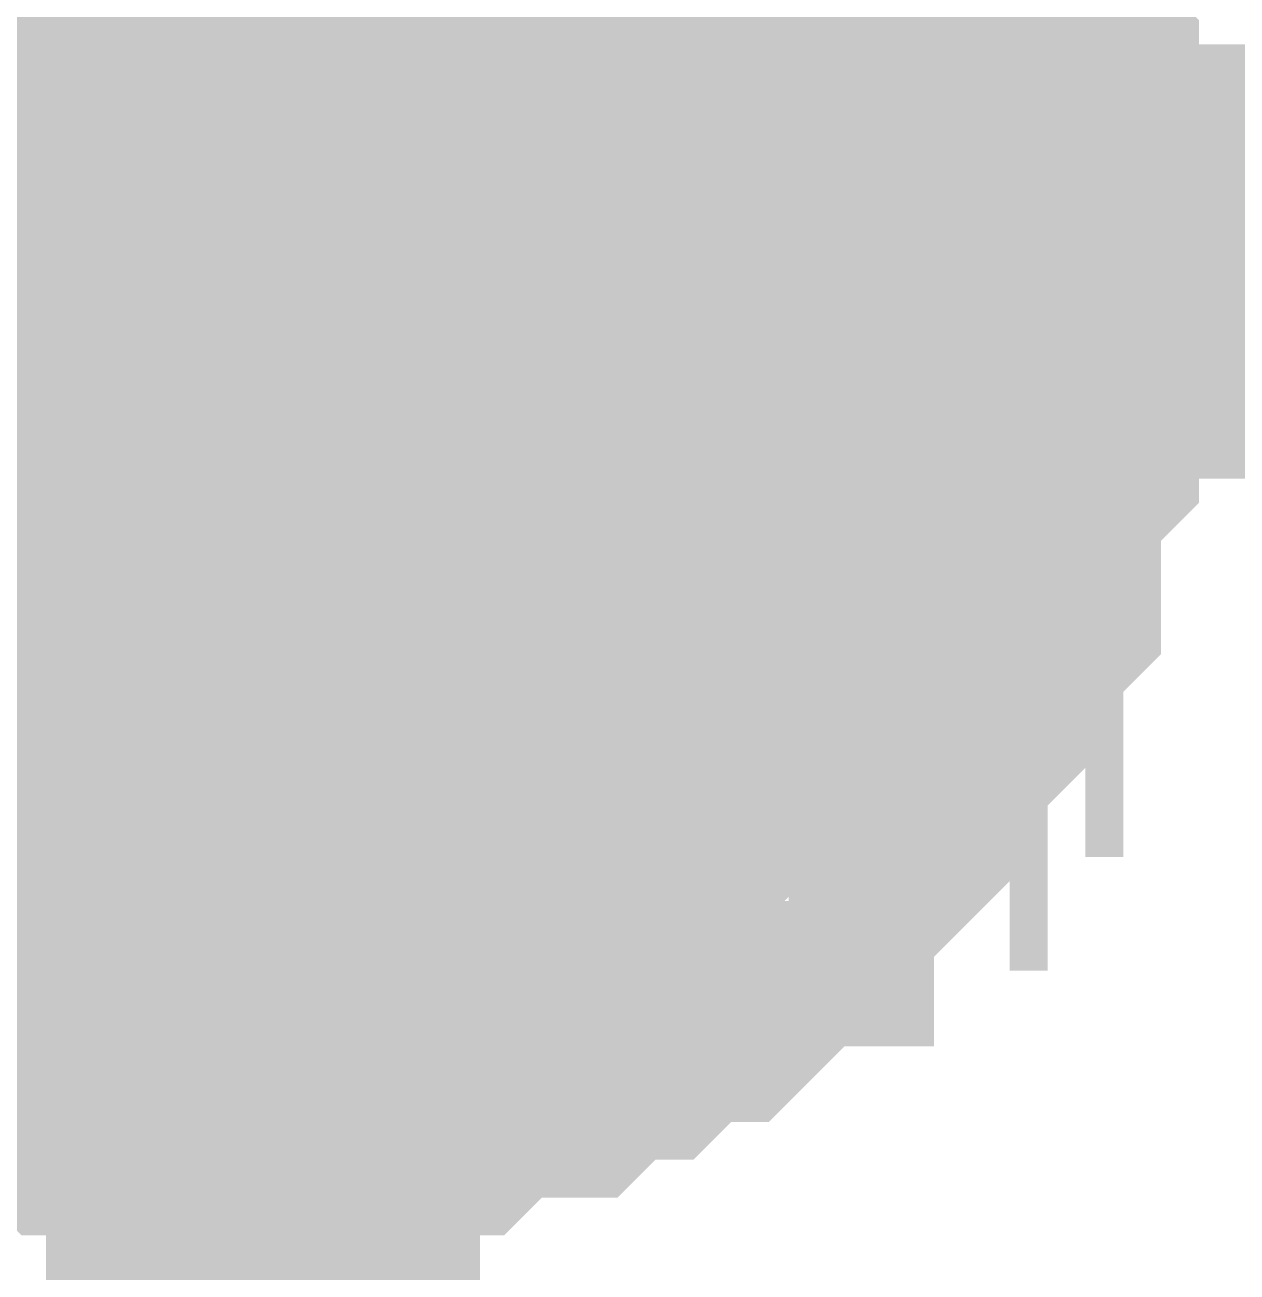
# Model space of a CAD drawing. Header units: inches. Extents: x 0 to 841, y 0 to 594.
# Drawn here: x 712.35 to 713.187, y 386.792 to 387.653 of the extents above; entities that cross this region are included whole.
import ezdxf

# ---------------------------------------------------------------- set-up
doc = ezdxf.new("R2010")
doc.units = ezdxf.units.IN
doc.layers.add('Sheet', color=255, linetype='Continuous')

msp = doc.modelspace()

# ---------------------------------------------------------------- linework, layer by layer
at = {"layer": 'Sheet'}
msp.add_lwpolyline([(712.24602, 387.50001, 0.508, 0.508, 1), (712.75402, 387.50001, 0.508, 0.508, 1)], format="xyseb", close=True, dxfattribs=at)
for points in [[(712.90585, 387.80371, 0.29972, 0.29972, 0), (712.93198, 387.77758, 0.29972, 0.29972, 0), (712.93198, 387.75145, 0.29972, 0.29972, 0), (712.95812, 387.72532, 0.29972, 0.29972, 0), (712.95812, 387.69919, 0.29972, 0.29972, 0), (712.98425, 387.69919, 0.29972, 0.29972, 0), (712.98425, 387.67306, 0.29972, 0.29972, 0), (712.98425, 387.64693, 0.29972, 0.29972, 0), (712.98425, 387.6208, 0.29972, 0.29972, 0), (713.01038, 387.59467, 0.29972, 0.29972, 0), (713.01038, 387.56854, 0.29972, 0.29972, 0), (713.01038, 387.54241, 0.29972, 0.29972, 0), (713.01038, 387.51628, 0.29972, 0.29972, 0), (713.01038, 387.49015, 0.29972, 0.29972, 0)], [(712.90585, 387.80371, 0.29972, 0.29972, 0), (712.93198, 387.77758, 0.29972, 0.29972, 0), (712.93198, 387.75145, 0.29972, 0.29972, 0), (712.95812, 387.72532, 0.29972, 0.29972, 0), (712.95812, 387.69919, 0.29972, 0.29972, 0), (712.98425, 387.69919, 0.29972, 0.29972, 0), (712.98425, 387.67306, 0.29972, 0.29972, 0), (712.98425, 387.64693, 0.29972, 0.29972, 0), (712.98425, 387.6208, 0.29972, 0.29972, 0), (713.01038, 387.59467, 0.29972, 0.29972, 0), (713.01038, 387.56854, 0.29972, 0.29972, 0), (713.01038, 387.54241, 0.29972, 0.29972, 0), (713.01038, 387.51628, 0.29972, 0.29972, 0), (713.01038, 387.49015, 0.29972, 0.29972, 0)], [(712.90585, 387.80371, 0.29972, 0.29972, 0), (712.93198, 387.77758, 0.29972, 0.29972, 0), (712.93198, 387.75145, 0.29972, 0.29972, 0), (712.95812, 387.72532, 0.29972, 0.29972, 0), (712.95812, 387.69919, 0.29972, 0.29972, 0), (712.98425, 387.69919, 0.29972, 0.29972, 0), (712.98425, 387.67306, 0.29972, 0.29972, 0), (712.98425, 387.64693, 0.29972, 0.29972, 0), (712.98425, 387.6208, 0.29972, 0.29972, 0), (713.01038, 387.59467, 0.29972, 0.29972, 0), (713.01038, 387.56854, 0.29972, 0.29972, 0), (713.01038, 387.54241, 0.29972, 0.29972, 0), (713.01038, 387.51628, 0.29972, 0.29972, 0), (713.01038, 387.49015, 0.29972, 0.29972, 0)], [(712.90585, 387.80371, 0.29972, 0.29972, 0), (712.93198, 387.77758, 0.29972, 0.29972, 0), (712.93198, 387.75145, 0.29972, 0.29972, 0), (712.95812, 387.72532, 0.29972, 0.29972, 0), (712.95812, 387.69919, 0.29972, 0.29972, 0), (712.98425, 387.69919, 0.29972, 0.29972, 0), (712.98425, 387.67306, 0.29972, 0.29972, 0), (712.98425, 387.64693, 0.29972, 0.29972, 0), (712.98425, 387.6208, 0.29972, 0.29972, 0), (713.01038, 387.59467, 0.29972, 0.29972, 0), (713.01038, 387.56854, 0.29972, 0.29972, 0), (713.01038, 387.54241, 0.29972, 0.29972, 0), (713.01038, 387.51628, 0.29972, 0.29972, 0), (713.01038, 387.49015, 0.29972, 0.29972, 0)], [(712.90585, 387.80371, 0.29972, 0.29972, 0), (712.93198, 387.77758, 0.29972, 0.29972, 0), (712.93198, 387.75145, 0.29972, 0.29972, 0), (712.95812, 387.72532, 0.29972, 0.29972, 0), (712.95812, 387.69919, 0.29972, 0.29972, 0), (712.98425, 387.69919, 0.29972, 0.29972, 0), (712.98425, 387.67306, 0.29972, 0.29972, 0), (712.98425, 387.64693, 0.29972, 0.29972, 0), (712.98425, 387.6208, 0.29972, 0.29972, 0), (713.01038, 387.59467, 0.29972, 0.29972, 0), (713.01038, 387.56854, 0.29972, 0.29972, 0), (713.01038, 387.54241, 0.29972, 0.29972, 0), (713.01038, 387.51628, 0.29972, 0.29972, 0), (713.01038, 387.49015, 0.29972, 0.29972, 0)], [(712.95812, 387.72532, 0.09906, 0.09906, 0), (712.95812, 387.69919, 0.09906, 0.09906, 0), (712.98425, 387.69919, 0.09906, 0.09906, 0), (712.98425, 387.67306, 0.09906, 0.09906, 0), (712.98425, 387.64693, 0.09906, 0.09906, 0), (712.98425, 387.6208, 0.09906, 0.09906, 0), (713.01038, 387.59467, 0.09906, 0.09906, 0), (713.01038, 387.56854, 0.09906, 0.09906, 0), (713.01038, 387.54241, 0.09906, 0.09906, 0), (713.01038, 387.51628, 0.09906, 0.09906, 0), (713.01038, 387.49015, 0.09906, 0.09906, 0)], [(712.95812, 387.72532, 0.09906, 0.09906, 0), (712.95812, 387.69919, 0.09906, 0.09906, 0), (712.98425, 387.69919, 0.09906, 0.09906, 0), (712.98425, 387.67306, 0.09906, 0.09906, 0), (712.98425, 387.64693, 0.09906, 0.09906, 0), (712.98425, 387.6208, 0.09906, 0.09906, 0), (713.01038, 387.59467, 0.09906, 0.09906, 0), (713.01038, 387.56854, 0.09906, 0.09906, 0), (713.01038, 387.54241, 0.09906, 0.09906, 0), (713.01038, 387.51628, 0.09906, 0.09906, 0), (713.01038, 387.49015, 0.09906, 0.09906, 0)], [(712.95812, 387.72532, 0.09906, 0.09906, 0), (712.95812, 387.69919, 0.09906, 0.09906, 0), (712.98425, 387.69919, 0.09906, 0.09906, 0), (712.98425, 387.67306, 0.09906, 0.09906, 0), (712.98425, 387.64693, 0.09906, 0.09906, 0), (712.98425, 387.6208, 0.09906, 0.09906, 0), (713.01038, 387.59467, 0.09906, 0.09906, 0), (713.01038, 387.56854, 0.09906, 0.09906, 0), (713.01038, 387.54241, 0.09906, 0.09906, 0), (713.01038, 387.51628, 0.09906, 0.09906, 0), (713.01038, 387.49015, 0.09906, 0.09906, 0)], [(712.95812, 387.72532, 0.09906, 0.09906, 0), (712.95812, 387.69919, 0.09906, 0.09906, 0), (712.98425, 387.69919, 0.09906, 0.09906, 0), (712.98425, 387.67306, 0.09906, 0.09906, 0), (712.98425, 387.64693, 0.09906, 0.09906, 0), (712.98425, 387.6208, 0.09906, 0.09906, 0), (713.01038, 387.59467, 0.09906, 0.09906, 0), (713.01038, 387.56854, 0.09906, 0.09906, 0), (713.01038, 387.54241, 0.09906, 0.09906, 0), (713.01038, 387.51628, 0.09906, 0.09906, 0), (713.01038, 387.49015, 0.09906, 0.09906, 0)], [(712.95812, 387.72532, 0.09906, 0.09906, 0), (712.95812, 387.69919, 0.09906, 0.09906, 0), (712.98425, 387.69919, 0.09906, 0.09906, 0), (712.98425, 387.67306, 0.09906, 0.09906, 0), (712.98425, 387.64693, 0.09906, 0.09906, 0), (712.98425, 387.6208, 0.09906, 0.09906, 0), (713.01038, 387.59467, 0.09906, 0.09906, 0), (713.01038, 387.56854, 0.09906, 0.09906, 0), (713.01038, 387.54241, 0.09906, 0.09906, 0), (713.01038, 387.51628, 0.09906, 0.09906, 0), (713.01038, 387.49015, 0.09906, 0.09906, 0)], [(722.52206, 387.49015, 0.29972, 0.29972, 0), (712.51389, 387.49015, 0.29972, 0.29972, 0), (670.02489, 387.49015, 0.29972, 0.29972, 0)], [(713.01038, 387.49015, 0.29972, 0.29972, 0), (713.01038, 387.46402, 0.29972, 0.29972, 0), (713.01038, 387.43789, 0.29972, 0.29972, 0), (713.01038, 387.41175, 0.29972, 0.29972, 0), (713.01038, 387.38562, 0.29972, 0.29972, 0), (712.98425, 387.35949, 0.29972, 0.29972, 0), (712.98425, 387.33336, 0.29972, 0.29972, 0), (712.98425, 387.30723, 0.29972, 0.29972, 0), (712.98425, 387.2811, 0.29972, 0.29972, 0), (712.95812, 387.25497, 0.29972, 0.29972, 0), (712.95812, 387.22884, 0.29972, 0.29972, 0), (712.93198, 387.22884, 0.29972, 0.29972, 0), (712.93198, 387.20271, 0.29972, 0.29972, 0), (712.90585, 387.17658, 0.29972, 0.29972, 0), (712.90585, 387.15045, 0.29972, 0.29972, 0), (712.87972, 387.15045, 0.29972, 0.29972, 0), (712.87972, 387.12432, 0.29972, 0.29972, 0), (712.85359, 387.09819, 0.29972, 0.29972, 0), (712.82746, 387.09819, 0.29972, 0.29972, 0), (712.82746, 387.07206, 0.29972, 0.29972, 0), (712.80133, 387.04593, 0.29972, 0.29972, 0), (712.7752, 387.04593, 0.29972, 0.29972, 0), (712.74907, 387.0198, 0.29972, 0.29972, 0), (712.72294, 387.0198, 0.29972, 0.29972, 0), (712.72294, 387.0198, 0.29972, 0.29972, 0), (712.69681, 386.99367, 0.29972, 0.29972, 0), (712.67067, 386.99367, 0.29972, 0.29972, 0), (712.64454, 386.99367, 0.29972, 0.29972, 0), (712.61841, 386.96754, 0.29972, 0.29972, 0), (712.59228, 386.96754, 0.29972, 0.29972, 0), (712.56615, 386.96754, 0.29972, 0.29972, 0), (712.54002, 386.96754, 0.29972, 0.29972, 0), (712.51389, 386.96754, 0.29972, 0.29972, 0)], [(712.51389, 383.38765, 0.29972, 0.29972, 0), (712.51389, 387.49015, 0.29972, 0.29972, 0)], [(713.01038, 387.49015, 0.29972, 0.29972, 0), (713.01038, 387.46402, 0.29972, 0.29972, 0), (713.01038, 387.43789, 0.29972, 0.29972, 0), (713.01038, 387.41175, 0.29972, 0.29972, 0), (713.01038, 387.38562, 0.29972, 0.29972, 0), (712.98425, 387.35949, 0.29972, 0.29972, 0), (712.98425, 387.33336, 0.29972, 0.29972, 0), (712.98425, 387.30723, 0.29972, 0.29972, 0), (712.98425, 387.2811, 0.29972, 0.29972, 0), (712.95812, 387.25497, 0.29972, 0.29972, 0), (712.95812, 387.22884, 0.29972, 0.29972, 0), (712.93198, 387.22884, 0.29972, 0.29972, 0), (712.93198, 387.20271, 0.29972, 0.29972, 0), (712.90585, 387.17658, 0.29972, 0.29972, 0), (712.90585, 387.15045, 0.29972, 0.29972, 0), (712.87972, 387.15045, 0.29972, 0.29972, 0), (712.87972, 387.12432, 0.29972, 0.29972, 0), (712.85359, 387.09819, 0.29972, 0.29972, 0), (712.82746, 387.09819, 0.29972, 0.29972, 0), (712.82746, 387.07206, 0.29972, 0.29972, 0), (712.80133, 387.04593, 0.29972, 0.29972, 0), (712.7752, 387.04593, 0.29972, 0.29972, 0), (712.74907, 387.0198, 0.29972, 0.29972, 0), (712.72294, 387.0198, 0.29972, 0.29972, 0), (712.72294, 387.0198, 0.29972, 0.29972, 0), (712.69681, 386.99367, 0.29972, 0.29972, 0), (712.67067, 386.99367, 0.29972, 0.29972, 0), (712.64454, 386.99367, 0.29972, 0.29972, 0), (712.61841, 386.96754, 0.29972, 0.29972, 0), (712.59228, 386.96754, 0.29972, 0.29972, 0), (712.56615, 386.96754, 0.29972, 0.29972, 0), (712.54002, 386.96754, 0.29972, 0.29972, 0), (712.51389, 386.96754, 0.29972, 0.29972, 0)], [(713.01038, 387.49015, 0.29972, 0.29972, 0), (713.01038, 387.46402, 0.29972, 0.29972, 0), (713.01038, 387.43789, 0.29972, 0.29972, 0), (713.01038, 387.41175, 0.29972, 0.29972, 0), (713.01038, 387.38562, 0.29972, 0.29972, 0), (712.98425, 387.35949, 0.29972, 0.29972, 0), (712.98425, 387.33336, 0.29972, 0.29972, 0), (712.98425, 387.30723, 0.29972, 0.29972, 0), (712.98425, 387.2811, 0.29972, 0.29972, 0), (712.95812, 387.25497, 0.29972, 0.29972, 0), (712.95812, 387.22884, 0.29972, 0.29972, 0), (712.93198, 387.22884, 0.29972, 0.29972, 0), (712.93198, 387.20271, 0.29972, 0.29972, 0), (712.90585, 387.17658, 0.29972, 0.29972, 0), (712.90585, 387.15045, 0.29972, 0.29972, 0), (712.87972, 387.15045, 0.29972, 0.29972, 0), (712.87972, 387.12432, 0.29972, 0.29972, 0), (712.85359, 387.09819, 0.29972, 0.29972, 0), (712.82746, 387.09819, 0.29972, 0.29972, 0), (712.82746, 387.07206, 0.29972, 0.29972, 0), (712.80133, 387.04593, 0.29972, 0.29972, 0), (712.7752, 387.04593, 0.29972, 0.29972, 0), (712.74907, 387.0198, 0.29972, 0.29972, 0), (712.72294, 387.0198, 0.29972, 0.29972, 0), (712.72294, 387.0198, 0.29972, 0.29972, 0), (712.69681, 386.99367, 0.29972, 0.29972, 0), (712.67067, 386.99367, 0.29972, 0.29972, 0), (712.64454, 386.99367, 0.29972, 0.29972, 0), (712.61841, 386.96754, 0.29972, 0.29972, 0), (712.59228, 386.96754, 0.29972, 0.29972, 0), (712.56615, 386.96754, 0.29972, 0.29972, 0), (712.54002, 386.96754, 0.29972, 0.29972, 0), (712.51389, 386.96754, 0.29972, 0.29972, 0)], [(713.01038, 387.49015, 0.29972, 0.29972, 0), (713.01038, 387.46402, 0.29972, 0.29972, 0), (713.01038, 387.43789, 0.29972, 0.29972, 0), (713.01038, 387.41175, 0.29972, 0.29972, 0), (713.01038, 387.38562, 0.29972, 0.29972, 0), (712.98425, 387.35949, 0.29972, 0.29972, 0), (712.98425, 387.33336, 0.29972, 0.29972, 0), (712.98425, 387.30723, 0.29972, 0.29972, 0), (712.98425, 387.2811, 0.29972, 0.29972, 0), (712.95812, 387.25497, 0.29972, 0.29972, 0), (712.95812, 387.22884, 0.29972, 0.29972, 0), (712.93198, 387.22884, 0.29972, 0.29972, 0), (712.93198, 387.20271, 0.29972, 0.29972, 0), (712.90585, 387.17658, 0.29972, 0.29972, 0), (712.90585, 387.15045, 0.29972, 0.29972, 0), (712.87972, 387.15045, 0.29972, 0.29972, 0), (712.87972, 387.12432, 0.29972, 0.29972, 0), (712.85359, 387.09819, 0.29972, 0.29972, 0), (712.82746, 387.09819, 0.29972, 0.29972, 0), (712.82746, 387.07206, 0.29972, 0.29972, 0), (712.80133, 387.04593, 0.29972, 0.29972, 0), (712.7752, 387.04593, 0.29972, 0.29972, 0), (712.74907, 387.0198, 0.29972, 0.29972, 0), (712.72294, 387.0198, 0.29972, 0.29972, 0), (712.72294, 387.0198, 0.29972, 0.29972, 0), (712.69681, 386.99367, 0.29972, 0.29972, 0), (712.67067, 386.99367, 0.29972, 0.29972, 0), (712.64454, 386.99367, 0.29972, 0.29972, 0), (712.61841, 386.96754, 0.29972, 0.29972, 0), (712.59228, 386.96754, 0.29972, 0.29972, 0), (712.56615, 386.96754, 0.29972, 0.29972, 0), (712.54002, 386.96754, 0.29972, 0.29972, 0), (712.51389, 386.96754, 0.29972, 0.29972, 0)], [(713.01038, 387.49015, 0.29972, 0.29972, 0), (713.01038, 387.46402, 0.29972, 0.29972, 0), (713.01038, 387.43789, 0.29972, 0.29972, 0), (713.01038, 387.41175, 0.29972, 0.29972, 0), (713.01038, 387.38562, 0.29972, 0.29972, 0), (712.98425, 387.35949, 0.29972, 0.29972, 0), (712.98425, 387.33336, 0.29972, 0.29972, 0), (712.98425, 387.30723, 0.29972, 0.29972, 0), (712.98425, 387.2811, 0.29972, 0.29972, 0), (712.95812, 387.25497, 0.29972, 0.29972, 0), (712.95812, 387.22884, 0.29972, 0.29972, 0), (712.93198, 387.22884, 0.29972, 0.29972, 0), (712.93198, 387.20271, 0.29972, 0.29972, 0), (712.90585, 387.17658, 0.29972, 0.29972, 0), (712.90585, 387.15045, 0.29972, 0.29972, 0), (712.87972, 387.15045, 0.29972, 0.29972, 0), (712.87972, 387.12432, 0.29972, 0.29972, 0), (712.85359, 387.09819, 0.29972, 0.29972, 0), (712.82746, 387.09819, 0.29972, 0.29972, 0), (712.82746, 387.07206, 0.29972, 0.29972, 0), (712.80133, 387.04593, 0.29972, 0.29972, 0), (712.7752, 387.04593, 0.29972, 0.29972, 0), (712.74907, 387.0198, 0.29972, 0.29972, 0), (712.72294, 387.0198, 0.29972, 0.29972, 0), (712.72294, 387.0198, 0.29972, 0.29972, 0), (712.69681, 386.99367, 0.29972, 0.29972, 0), (712.67067, 386.99367, 0.29972, 0.29972, 0), (712.64454, 386.99367, 0.29972, 0.29972, 0), (712.61841, 386.96754, 0.29972, 0.29972, 0), (712.59228, 386.96754, 0.29972, 0.29972, 0), (712.56615, 386.96754, 0.29972, 0.29972, 0), (712.54002, 386.96754, 0.29972, 0.29972, 0), (712.51389, 386.96754, 0.29972, 0.29972, 0)], [(713.01038, 387.49015, 0.29972, 0.29972, 0), (713.01038, 387.49015, 0.29972, 0.29972, 0), (713.01038, 387.49015, 0.29972, 0.29972, 0), (713.01038, 387.49015, 0.29972, 0.29972, 0), (713.01038, 387.49015, 0.29972, 0.29972, 0), (713.01038, 387.49015, 0.29972, 0.29972, 0), (713.01038, 387.49015, 0.29972, 0.29972, 0), (713.01038, 387.49015, 0.29972, 0.29972, 0), (713.01038, 387.49015, 0.29972, 0.29972, 0), (713.01038, 387.49015, 0.29972, 0.29972, 0), (713.01038, 387.49015, 0.29972, 0.29972, 0), (713.01038, 387.49015, 0.29972, 0.29972, 0), (713.01038, 387.49015, 0.29972, 0.29972, 0), (713.01038, 387.49015, 0.29972, 0.29972, 0), (713.01038, 387.49015, 0.29972, 0.29972, 0), (713.01038, 387.49015, 0.29972, 0.29972, 0), (713.01038, 387.49015, 0.29972, 0.29972, 0), (713.01038, 387.49015, 0.29972, 0.29972, 0), (713.01038, 387.49015, 0.29972, 0.29972, 0), (713.01038, 387.49015, 0.29972, 0.29972, 0), (713.01038, 387.49015, 0.29972, 0.29972, 0), (713.01038, 387.49015, 0.29972, 0.29972, 0), (713.01038, 387.49015, 0.29972, 0.29972, 0), (713.01038, 387.49015, 0.29972, 0.29972, 0), (713.01038, 387.49015, 0.29972, 0.29972, 0), (713.01038, 387.49015, 0.29972, 0.29972, 0), (713.01038, 387.49015, 0.29972, 0.29972, 0), (713.01038, 387.49015, 0.29972, 0.29972, 0), (713.01038, 387.49015, 0.29972, 0.29972, 0), (713.01038, 387.49015, 0.29972, 0.29972, 0), (713.01038, 387.49015, 0.29972, 0.29972, 0), (713.01038, 387.49015, 0.29972, 0.29972, 0), (713.01038, 387.49015, 0.29972, 0.29972, 0)], [(713.01038, 387.49015, 0.29972, 0.29972, 0), (713.01038, 387.49015, 0.29972, 0.29972, 0)], [(713.01038, 387.49015, 0.29972, 0.29972, 0), (713.01038, 387.49015, 0.29972, 0.29972, 0), (713.01038, 387.49015, 0.29972, 0.29972, 0), (713.01038, 387.49015, 0.29972, 0.29972, 0), (713.01038, 387.49015, 0.29972, 0.29972, 0), (713.01038, 387.49015, 0.29972, 0.29972, 0), (713.01038, 387.49015, 0.29972, 0.29972, 0), (713.01038, 387.49015, 0.29972, 0.29972, 0), (713.01038, 387.49015, 0.29972, 0.29972, 0), (713.01038, 387.49015, 0.29972, 0.29972, 0), (713.01038, 387.49015, 0.29972, 0.29972, 0), (713.01038, 387.49015, 0.29972, 0.29972, 0), (713.01038, 387.49015, 0.29972, 0.29972, 0), (713.01038, 387.49015, 0.29972, 0.29972, 0), (713.01038, 387.49015, 0.29972, 0.29972, 0), (713.01038, 387.49015, 0.29972, 0.29972, 0), (713.01038, 387.49015, 0.29972, 0.29972, 0), (713.01038, 387.49015, 0.29972, 0.29972, 0), (713.01038, 387.49015, 0.29972, 0.29972, 0), (713.01038, 387.49015, 0.29972, 0.29972, 0), (713.01038, 387.49015, 0.29972, 0.29972, 0), (713.01038, 387.49015, 0.29972, 0.29972, 0), (713.01038, 387.49015, 0.29972, 0.29972, 0), (713.01038, 387.49015, 0.29972, 0.29972, 0), (713.01038, 387.49015, 0.29972, 0.29972, 0), (713.01038, 387.49015, 0.29972, 0.29972, 0), (713.01038, 387.49015, 0.29972, 0.29972, 0), (713.01038, 387.49015, 0.29972, 0.29972, 0), (713.01038, 387.49015, 0.29972, 0.29972, 0), (713.01038, 387.49015, 0.29972, 0.29972, 0), (713.01038, 387.49015, 0.29972, 0.29972, 0), (713.01038, 387.49015, 0.29972, 0.29972, 0), (713.01038, 387.49015, 0.29972, 0.29972, 0)], [(713.01038, 387.49015, 0.29972, 0.29972, 0), (713.01038, 387.49015, 0.29972, 0.29972, 0)], [(713.01038, 387.49015, 0.29972, 0.29972, 0), (713.01038, 387.49015, 0.29972, 0.29972, 0), (713.01038, 387.49015, 0.29972, 0.29972, 0), (713.01038, 387.49015, 0.29972, 0.29972, 0), (713.01038, 387.49015, 0.29972, 0.29972, 0), (713.01038, 387.49015, 0.29972, 0.29972, 0), (713.01038, 387.49015, 0.29972, 0.29972, 0), (713.01038, 387.49015, 0.29972, 0.29972, 0), (713.01038, 387.49015, 0.29972, 0.29972, 0), (713.01038, 387.49015, 0.29972, 0.29972, 0), (713.01038, 387.49015, 0.29972, 0.29972, 0), (713.01038, 387.49015, 0.29972, 0.29972, 0), (713.01038, 387.49015, 0.29972, 0.29972, 0), (713.01038, 387.49015, 0.29972, 0.29972, 0), (713.01038, 387.49015, 0.29972, 0.29972, 0), (713.01038, 387.49015, 0.29972, 0.29972, 0), (713.01038, 387.49015, 0.29972, 0.29972, 0), (713.01038, 387.49015, 0.29972, 0.29972, 0), (713.01038, 387.49015, 0.29972, 0.29972, 0), (713.01038, 387.49015, 0.29972, 0.29972, 0), (713.01038, 387.49015, 0.29972, 0.29972, 0), (713.01038, 387.49015, 0.29972, 0.29972, 0), (713.01038, 387.49015, 0.29972, 0.29972, 0), (713.01038, 387.49015, 0.29972, 0.29972, 0), (713.01038, 387.49015, 0.29972, 0.29972, 0), (713.01038, 387.49015, 0.29972, 0.29972, 0), (713.01038, 387.49015, 0.29972, 0.29972, 0), (713.01038, 387.49015, 0.29972, 0.29972, 0), (713.01038, 387.49015, 0.29972, 0.29972, 0), (713.01038, 387.49015, 0.29972, 0.29972, 0), (713.01038, 387.49015, 0.29972, 0.29972, 0), (713.01038, 387.49015, 0.29972, 0.29972, 0), (713.01038, 387.49015, 0.29972, 0.29972, 0)], [(713.01038, 387.49015, 0.29972, 0.29972, 0), (713.01038, 387.49015, 0.29972, 0.29972, 0)], [(713.01038, 387.49015, 0.29972, 0.29972, 0), (713.01038, 387.49015, 0.29972, 0.29972, 0), (713.01038, 387.49015, 0.29972, 0.29972, 0), (713.01038, 387.49015, 0.29972, 0.29972, 0), (713.01038, 387.49015, 0.29972, 0.29972, 0), (713.01038, 387.49015, 0.29972, 0.29972, 0), (713.01038, 387.49015, 0.29972, 0.29972, 0), (713.01038, 387.49015, 0.29972, 0.29972, 0), (713.01038, 387.49015, 0.29972, 0.29972, 0), (713.01038, 387.49015, 0.29972, 0.29972, 0), (713.01038, 387.49015, 0.29972, 0.29972, 0), (713.01038, 387.49015, 0.29972, 0.29972, 0), (713.01038, 387.49015, 0.29972, 0.29972, 0), (713.01038, 387.49015, 0.29972, 0.29972, 0), (713.01038, 387.49015, 0.29972, 0.29972, 0), (713.01038, 387.49015, 0.29972, 0.29972, 0), (713.01038, 387.49015, 0.29972, 0.29972, 0), (713.01038, 387.49015, 0.29972, 0.29972, 0), (713.01038, 387.49015, 0.29972, 0.29972, 0), (713.01038, 387.49015, 0.29972, 0.29972, 0), (713.01038, 387.49015, 0.29972, 0.29972, 0), (713.01038, 387.49015, 0.29972, 0.29972, 0), (713.01038, 387.49015, 0.29972, 0.29972, 0), (713.01038, 387.49015, 0.29972, 0.29972, 0), (713.01038, 387.49015, 0.29972, 0.29972, 0), (713.01038, 387.49015, 0.29972, 0.29972, 0), (713.01038, 387.49015, 0.29972, 0.29972, 0), (713.01038, 387.49015, 0.29972, 0.29972, 0), (713.01038, 387.49015, 0.29972, 0.29972, 0), (713.01038, 387.49015, 0.29972, 0.29972, 0), (713.01038, 387.49015, 0.29972, 0.29972, 0), (713.01038, 387.49015, 0.29972, 0.29972, 0), (713.01038, 387.49015, 0.29972, 0.29972, 0)], [(713.01038, 387.49015, 0.29972, 0.29972, 0), (713.01038, 387.49015, 0.29972, 0.29972, 0)], [(713.01038, 387.49015, 0.29972, 0.29972, 0), (713.01038, 387.49015, 0.29972, 0.29972, 0), (713.01038, 387.49015, 0.29972, 0.29972, 0), (713.01038, 387.49015, 0.29972, 0.29972, 0), (713.01038, 387.49015, 0.29972, 0.29972, 0), (713.01038, 387.49015, 0.29972, 0.29972, 0), (713.01038, 387.49015, 0.29972, 0.29972, 0), (713.01038, 387.49015, 0.29972, 0.29972, 0), (713.01038, 387.49015, 0.29972, 0.29972, 0), (713.01038, 387.49015, 0.29972, 0.29972, 0), (713.01038, 387.49015, 0.29972, 0.29972, 0), (713.01038, 387.49015, 0.29972, 0.29972, 0), (713.01038, 387.49015, 0.29972, 0.29972, 0), (713.01038, 387.49015, 0.29972, 0.29972, 0), (713.01038, 387.49015, 0.29972, 0.29972, 0), (713.01038, 387.49015, 0.29972, 0.29972, 0), (713.01038, 387.49015, 0.29972, 0.29972, 0), (713.01038, 387.49015, 0.29972, 0.29972, 0), (713.01038, 387.49015, 0.29972, 0.29972, 0), (713.01038, 387.49015, 0.29972, 0.29972, 0), (713.01038, 387.49015, 0.29972, 0.29972, 0), (713.01038, 387.49015, 0.29972, 0.29972, 0), (713.01038, 387.49015, 0.29972, 0.29972, 0), (713.01038, 387.49015, 0.29972, 0.29972, 0), (713.01038, 387.49015, 0.29972, 0.29972, 0), (713.01038, 387.49015, 0.29972, 0.29972, 0), (713.01038, 387.49015, 0.29972, 0.29972, 0), (713.01038, 387.49015, 0.29972, 0.29972, 0), (713.01038, 387.49015, 0.29972, 0.29972, 0), (713.01038, 387.49015, 0.29972, 0.29972, 0), (713.01038, 387.49015, 0.29972, 0.29972, 0), (713.01038, 387.49015, 0.29972, 0.29972, 0), (713.01038, 387.49015, 0.29972, 0.29972, 0)], [(713.01038, 387.49015, 0.29972, 0.29972, 0), (713.01038, 387.49015, 0.29972, 0.29972, 0)], [(713.01038, 387.49015, 0.09906, 0.09906, 0), (713.01038, 387.46402, 0.09906, 0.09906, 0), (713.01038, 387.43789, 0.09906, 0.09906, 0), (713.01038, 387.41175, 0.09906, 0.09906, 0), (713.01038, 387.38562, 0.09906, 0.09906, 0), (712.98425, 387.35949, 0.09906, 0.09906, 0), (712.98425, 387.33336, 0.09906, 0.09906, 0), (712.98425, 387.30723, 0.09906, 0.09906, 0), (712.98425, 387.2811, 0.09906, 0.09906, 0), (712.95812, 387.25497, 0.09906, 0.09906, 0), (712.95812, 387.22884, 0.09906, 0.09906, 0), (712.93198, 387.22884, 0.09906, 0.09906, 0), (712.93198, 387.20271, 0.09906, 0.09906, 0), (712.90585, 387.17658, 0.09906, 0.09906, 0), (712.90585, 387.15045, 0.09906, 0.09906, 0), (712.87972, 387.15045, 0.09906, 0.09906, 0), (712.87972, 387.12432, 0.09906, 0.09906, 0), (712.85359, 387.09819, 0.09906, 0.09906, 0), (712.82746, 387.09819, 0.09906, 0.09906, 0), (712.82746, 387.07206, 0.09906, 0.09906, 0), (712.80133, 387.04593, 0.09906, 0.09906, 0), (712.7752, 387.04593, 0.09906, 0.09906, 0), (712.74907, 387.0198, 0.09906, 0.09906, 0), (712.72294, 387.0198, 0.09906, 0.09906, 0), (712.72294, 387.0198, 0.09906, 0.09906, 0), (712.69681, 386.99367, 0.09906, 0.09906, 0), (712.67067, 386.99367, 0.09906, 0.09906, 0), (712.64454, 386.99367, 0.09906, 0.09906, 0), (712.61841, 386.96754, 0.09906, 0.09906, 0), (712.59228, 386.96754, 0.09906, 0.09906, 0), (712.56615, 386.96754, 0.09906, 0.09906, 0), (712.54002, 386.96754, 0.09906, 0.09906, 0), (712.51389, 386.96754, 0.09906, 0.09906, 0)], [(713.01038, 387.49015, 0.09906, 0.09906, 0), (713.01038, 387.46402, 0.09906, 0.09906, 0), (713.01038, 387.43789, 0.09906, 0.09906, 0), (713.01038, 387.41175, 0.09906, 0.09906, 0), (713.01038, 387.38562, 0.09906, 0.09906, 0), (712.98425, 387.35949, 0.09906, 0.09906, 0), (712.98425, 387.33336, 0.09906, 0.09906, 0), (712.98425, 387.30723, 0.09906, 0.09906, 0), (712.98425, 387.2811, 0.09906, 0.09906, 0), (712.95812, 387.25497, 0.09906, 0.09906, 0), (712.95812, 387.22884, 0.09906, 0.09906, 0), (712.93198, 387.22884, 0.09906, 0.09906, 0), (712.93198, 387.20271, 0.09906, 0.09906, 0), (712.90585, 387.17658, 0.09906, 0.09906, 0), (712.90585, 387.15045, 0.09906, 0.09906, 0), (712.87972, 387.15045, 0.09906, 0.09906, 0), (712.87972, 387.12432, 0.09906, 0.09906, 0), (712.85359, 387.09819, 0.09906, 0.09906, 0), (712.82746, 387.09819, 0.09906, 0.09906, 0), (712.82746, 387.07206, 0.09906, 0.09906, 0), (712.80133, 387.04593, 0.09906, 0.09906, 0), (712.7752, 387.04593, 0.09906, 0.09906, 0), (712.74907, 387.0198, 0.09906, 0.09906, 0), (712.72294, 387.0198, 0.09906, 0.09906, 0), (712.72294, 387.0198, 0.09906, 0.09906, 0), (712.69681, 386.99367, 0.09906, 0.09906, 0), (712.67067, 386.99367, 0.09906, 0.09906, 0), (712.64454, 386.99367, 0.09906, 0.09906, 0), (712.61841, 386.96754, 0.09906, 0.09906, 0), (712.59228, 386.96754, 0.09906, 0.09906, 0), (712.56615, 386.96754, 0.09906, 0.09906, 0), (712.54002, 386.96754, 0.09906, 0.09906, 0), (712.51389, 386.96754, 0.09906, 0.09906, 0)], [(713.01038, 387.49015, 0.09906, 0.09906, 0), (713.01038, 387.46402, 0.09906, 0.09906, 0), (713.01038, 387.43789, 0.09906, 0.09906, 0), (713.01038, 387.41175, 0.09906, 0.09906, 0), (713.01038, 387.38562, 0.09906, 0.09906, 0), (712.98425, 387.35949, 0.09906, 0.09906, 0), (712.98425, 387.33336, 0.09906, 0.09906, 0), (712.98425, 387.30723, 0.09906, 0.09906, 0), (712.98425, 387.2811, 0.09906, 0.09906, 0), (712.95812, 387.25497, 0.09906, 0.09906, 0), (712.95812, 387.22884, 0.09906, 0.09906, 0), (712.93198, 387.22884, 0.09906, 0.09906, 0), (712.93198, 387.20271, 0.09906, 0.09906, 0), (712.90585, 387.17658, 0.09906, 0.09906, 0), (712.90585, 387.15045, 0.09906, 0.09906, 0), (712.87972, 387.15045, 0.09906, 0.09906, 0), (712.87972, 387.12432, 0.09906, 0.09906, 0), (712.85359, 387.09819, 0.09906, 0.09906, 0), (712.82746, 387.09819, 0.09906, 0.09906, 0), (712.82746, 387.07206, 0.09906, 0.09906, 0), (712.80133, 387.04593, 0.09906, 0.09906, 0), (712.7752, 387.04593, 0.09906, 0.09906, 0), (712.74907, 387.0198, 0.09906, 0.09906, 0), (712.72294, 387.0198, 0.09906, 0.09906, 0), (712.72294, 387.0198, 0.09906, 0.09906, 0), (712.69681, 386.99367, 0.09906, 0.09906, 0), (712.67067, 386.99367, 0.09906, 0.09906, 0), (712.64454, 386.99367, 0.09906, 0.09906, 0), (712.61841, 386.96754, 0.09906, 0.09906, 0), (712.59228, 386.96754, 0.09906, 0.09906, 0), (712.56615, 386.96754, 0.09906, 0.09906, 0), (712.54002, 386.96754, 0.09906, 0.09906, 0), (712.51389, 386.96754, 0.09906, 0.09906, 0)], [(713.01038, 387.49015, 0.09906, 0.09906, 0), (713.01038, 387.46402, 0.09906, 0.09906, 0), (713.01038, 387.43789, 0.09906, 0.09906, 0), (713.01038, 387.41175, 0.09906, 0.09906, 0), (713.01038, 387.38562, 0.09906, 0.09906, 0), (712.98425, 387.35949, 0.09906, 0.09906, 0), (712.98425, 387.33336, 0.09906, 0.09906, 0), (712.98425, 387.30723, 0.09906, 0.09906, 0), (712.98425, 387.2811, 0.09906, 0.09906, 0), (712.95812, 387.25497, 0.09906, 0.09906, 0), (712.95812, 387.22884, 0.09906, 0.09906, 0), (712.93198, 387.22884, 0.09906, 0.09906, 0), (712.93198, 387.20271, 0.09906, 0.09906, 0), (712.90585, 387.17658, 0.09906, 0.09906, 0), (712.90585, 387.15045, 0.09906, 0.09906, 0), (712.87972, 387.15045, 0.09906, 0.09906, 0), (712.87972, 387.12432, 0.09906, 0.09906, 0), (712.85359, 387.09819, 0.09906, 0.09906, 0), (712.82746, 387.09819, 0.09906, 0.09906, 0), (712.82746, 387.07206, 0.09906, 0.09906, 0), (712.80133, 387.04593, 0.09906, 0.09906, 0), (712.7752, 387.04593, 0.09906, 0.09906, 0), (712.74907, 387.0198, 0.09906, 0.09906, 0), (712.72294, 387.0198, 0.09906, 0.09906, 0), (712.72294, 387.0198, 0.09906, 0.09906, 0), (712.69681, 386.99367, 0.09906, 0.09906, 0), (712.67067, 386.99367, 0.09906, 0.09906, 0), (712.64454, 386.99367, 0.09906, 0.09906, 0), (712.61841, 386.96754, 0.09906, 0.09906, 0), (712.59228, 386.96754, 0.09906, 0.09906, 0), (712.56615, 386.96754, 0.09906, 0.09906, 0), (712.54002, 386.96754, 0.09906, 0.09906, 0), (712.51389, 386.96754, 0.09906, 0.09906, 0)], [(713.01038, 387.49015, 0.09906, 0.09906, 0), (713.01038, 387.46402, 0.09906, 0.09906, 0), (713.01038, 387.43789, 0.09906, 0.09906, 0), (713.01038, 387.41175, 0.09906, 0.09906, 0), (713.01038, 387.38562, 0.09906, 0.09906, 0), (712.98425, 387.35949, 0.09906, 0.09906, 0), (712.98425, 387.33336, 0.09906, 0.09906, 0), (712.98425, 387.30723, 0.09906, 0.09906, 0), (712.98425, 387.2811, 0.09906, 0.09906, 0), (712.95812, 387.25497, 0.09906, 0.09906, 0), (712.95812, 387.22884, 0.09906, 0.09906, 0), (712.93198, 387.22884, 0.09906, 0.09906, 0), (712.93198, 387.20271, 0.09906, 0.09906, 0), (712.90585, 387.17658, 0.09906, 0.09906, 0), (712.90585, 387.15045, 0.09906, 0.09906, 0), (712.87972, 387.15045, 0.09906, 0.09906, 0), (712.87972, 387.12432, 0.09906, 0.09906, 0), (712.85359, 387.09819, 0.09906, 0.09906, 0), (712.82746, 387.09819, 0.09906, 0.09906, 0), (712.82746, 387.07206, 0.09906, 0.09906, 0), (712.80133, 387.04593, 0.09906, 0.09906, 0), (712.7752, 387.04593, 0.09906, 0.09906, 0), (712.74907, 387.0198, 0.09906, 0.09906, 0), (712.72294, 387.0198, 0.09906, 0.09906, 0), (712.72294, 387.0198, 0.09906, 0.09906, 0), (712.69681, 386.99367, 0.09906, 0.09906, 0), (712.67067, 386.99367, 0.09906, 0.09906, 0), (712.64454, 386.99367, 0.09906, 0.09906, 0), (712.61841, 386.96754, 0.09906, 0.09906, 0), (712.59228, 386.96754, 0.09906, 0.09906, 0), (712.56615, 386.96754, 0.09906, 0.09906, 0), (712.54002, 386.96754, 0.09906, 0.09906, 0), (712.51389, 386.96754, 0.09906, 0.09906, 0)], [(713.01038, 387.49015, 0.09906, 0.09906, 0), (713.01038, 387.49015, 0.09906, 0.09906, 0), (713.01038, 387.49015, 0.09906, 0.09906, 0), (713.01038, 387.49015, 0.09906, 0.09906, 0), (713.01038, 387.49015, 0.09906, 0.09906, 0), (713.01038, 387.49015, 0.09906, 0.09906, 0), (713.01038, 387.49015, 0.09906, 0.09906, 0), (713.01038, 387.49015, 0.09906, 0.09906, 0), (713.01038, 387.49015, 0.09906, 0.09906, 0), (713.01038, 387.49015, 0.09906, 0.09906, 0), (713.01038, 387.49015, 0.09906, 0.09906, 0), (713.01038, 387.49015, 0.09906, 0.09906, 0), (713.01038, 387.49015, 0.09906, 0.09906, 0), (713.01038, 387.49015, 0.09906, 0.09906, 0), (713.01038, 387.49015, 0.09906, 0.09906, 0), (713.01038, 387.49015, 0.09906, 0.09906, 0), (713.01038, 387.49015, 0.09906, 0.09906, 0), (713.01038, 387.49015, 0.09906, 0.09906, 0), (713.01038, 387.49015, 0.09906, 0.09906, 0), (713.01038, 387.49015, 0.09906, 0.09906, 0), (713.01038, 387.49015, 0.09906, 0.09906, 0), (713.01038, 387.49015, 0.09906, 0.09906, 0), (713.01038, 387.49015, 0.09906, 0.09906, 0), (713.01038, 387.49015, 0.09906, 0.09906, 0), (713.01038, 387.49015, 0.09906, 0.09906, 0), (713.01038, 387.49015, 0.09906, 0.09906, 0), (713.01038, 387.49015, 0.09906, 0.09906, 0), (713.01038, 387.49015, 0.09906, 0.09906, 0), (713.01038, 387.49015, 0.09906, 0.09906, 0), (713.01038, 387.49015, 0.09906, 0.09906, 0), (713.01038, 387.49015, 0.09906, 0.09906, 0), (713.01038, 387.49015, 0.09906, 0.09906, 0), (713.01038, 387.49015, 0.09906, 0.09906, 0)], [(713.01038, 387.49015, 0.09906, 0.09906, 0), (713.01038, 387.49015, 0.09906, 0.09906, 0)], [(713.01038, 387.49015, 0.09906, 0.09906, 0), (713.01038, 387.49015, 0.09906, 0.09906, 0), (713.01038, 387.49015, 0.09906, 0.09906, 0), (713.01038, 387.49015, 0.09906, 0.09906, 0), (713.01038, 387.49015, 0.09906, 0.09906, 0), (713.01038, 387.49015, 0.09906, 0.09906, 0), (713.01038, 387.49015, 0.09906, 0.09906, 0), (713.01038, 387.49015, 0.09906, 0.09906, 0), (713.01038, 387.49015, 0.09906, 0.09906, 0), (713.01038, 387.49015, 0.09906, 0.09906, 0), (713.01038, 387.49015, 0.09906, 0.09906, 0), (713.01038, 387.49015, 0.09906, 0.09906, 0), (713.01038, 387.49015, 0.09906, 0.09906, 0), (713.01038, 387.49015, 0.09906, 0.09906, 0), (713.01038, 387.49015, 0.09906, 0.09906, 0), (713.01038, 387.49015, 0.09906, 0.09906, 0), (713.01038, 387.49015, 0.09906, 0.09906, 0), (713.01038, 387.49015, 0.09906, 0.09906, 0), (713.01038, 387.49015, 0.09906, 0.09906, 0), (713.01038, 387.49015, 0.09906, 0.09906, 0), (713.01038, 387.49015, 0.09906, 0.09906, 0), (713.01038, 387.49015, 0.09906, 0.09906, 0), (713.01038, 387.49015, 0.09906, 0.09906, 0), (713.01038, 387.49015, 0.09906, 0.09906, 0), (713.01038, 387.49015, 0.09906, 0.09906, 0), (713.01038, 387.49015, 0.09906, 0.09906, 0), (713.01038, 387.49015, 0.09906, 0.09906, 0), (713.01038, 387.49015, 0.09906, 0.09906, 0), (713.01038, 387.49015, 0.09906, 0.09906, 0), (713.01038, 387.49015, 0.09906, 0.09906, 0), (713.01038, 387.49015, 0.09906, 0.09906, 0), (713.01038, 387.49015, 0.09906, 0.09906, 0), (713.01038, 387.49015, 0.09906, 0.09906, 0)], [(713.01038, 387.49015, 0.09906, 0.09906, 0), (713.01038, 387.49015, 0.09906, 0.09906, 0)], [(713.01038, 387.49015, 0.09906, 0.09906, 0), (713.01038, 387.49015, 0.09906, 0.09906, 0), (713.01038, 387.49015, 0.09906, 0.09906, 0), (713.01038, 387.49015, 0.09906, 0.09906, 0), (713.01038, 387.49015, 0.09906, 0.09906, 0), (713.01038, 387.49015, 0.09906, 0.09906, 0), (713.01038, 387.49015, 0.09906, 0.09906, 0), (713.01038, 387.49015, 0.09906, 0.09906, 0), (713.01038, 387.49015, 0.09906, 0.09906, 0), (713.01038, 387.49015, 0.09906, 0.09906, 0), (713.01038, 387.49015, 0.09906, 0.09906, 0), (713.01038, 387.49015, 0.09906, 0.09906, 0), (713.01038, 387.49015, 0.09906, 0.09906, 0), (713.01038, 387.49015, 0.09906, 0.09906, 0), (713.01038, 387.49015, 0.09906, 0.09906, 0), (713.01038, 387.49015, 0.09906, 0.09906, 0), (713.01038, 387.49015, 0.09906, 0.09906, 0), (713.01038, 387.49015, 0.09906, 0.09906, 0), (713.01038, 387.49015, 0.09906, 0.09906, 0), (713.01038, 387.49015, 0.09906, 0.09906, 0), (713.01038, 387.49015, 0.09906, 0.09906, 0), (713.01038, 387.49015, 0.09906, 0.09906, 0), (713.01038, 387.49015, 0.09906, 0.09906, 0), (713.01038, 387.49015, 0.09906, 0.09906, 0), (713.01038, 387.49015, 0.09906, 0.09906, 0), (713.01038, 387.49015, 0.09906, 0.09906, 0), (713.01038, 387.49015, 0.09906, 0.09906, 0), (713.01038, 387.49015, 0.09906, 0.09906, 0), (713.01038, 387.49015, 0.09906, 0.09906, 0), (713.01038, 387.49015, 0.09906, 0.09906, 0), (713.01038, 387.49015, 0.09906, 0.09906, 0), (713.01038, 387.49015, 0.09906, 0.09906, 0), (713.01038, 387.49015, 0.09906, 0.09906, 0)], [(713.01038, 387.49015, 0.09906, 0.09906, 0), (713.01038, 387.49015, 0.09906, 0.09906, 0)], [(713.01038, 387.49015, 0.09906, 0.09906, 0), (713.01038, 387.49015, 0.09906, 0.09906, 0), (713.01038, 387.49015, 0.09906, 0.09906, 0), (713.01038, 387.49015, 0.09906, 0.09906, 0), (713.01038, 387.49015, 0.09906, 0.09906, 0), (713.01038, 387.49015, 0.09906, 0.09906, 0), (713.01038, 387.49015, 0.09906, 0.09906, 0), (713.01038, 387.49015, 0.09906, 0.09906, 0), (713.01038, 387.49015, 0.09906, 0.09906, 0), (713.01038, 387.49015, 0.09906, 0.09906, 0), (713.01038, 387.49015, 0.09906, 0.09906, 0), (713.01038, 387.49015, 0.09906, 0.09906, 0), (713.01038, 387.49015, 0.09906, 0.09906, 0), (713.01038, 387.49015, 0.09906, 0.09906, 0), (713.01038, 387.49015, 0.09906, 0.09906, 0), (713.01038, 387.49015, 0.09906, 0.09906, 0), (713.01038, 387.49015, 0.09906, 0.09906, 0), (713.01038, 387.49015, 0.09906, 0.09906, 0), (713.01038, 387.49015, 0.09906, 0.09906, 0), (713.01038, 387.49015, 0.09906, 0.09906, 0), (713.01038, 387.49015, 0.09906, 0.09906, 0), (713.01038, 387.49015, 0.09906, 0.09906, 0), (713.01038, 387.49015, 0.09906, 0.09906, 0), (713.01038, 387.49015, 0.09906, 0.09906, 0), (713.01038, 387.49015, 0.09906, 0.09906, 0), (713.01038, 387.49015, 0.09906, 0.09906, 0), (713.01038, 387.49015, 0.09906, 0.09906, 0), (713.01038, 387.49015, 0.09906, 0.09906, 0), (713.01038, 387.49015, 0.09906, 0.09906, 0), (713.01038, 387.49015, 0.09906, 0.09906, 0), (713.01038, 387.49015, 0.09906, 0.09906, 0), (713.01038, 387.49015, 0.09906, 0.09906, 0), (713.01038, 387.49015, 0.09906, 0.09906, 0)], [(713.01038, 387.49015, 0.09906, 0.09906, 0), (713.01038, 387.49015, 0.09906, 0.09906, 0)], [(713.01038, 387.49015, 0.09906, 0.09906, 0), (713.01038, 387.49015, 0.09906, 0.09906, 0), (713.01038, 387.49015, 0.09906, 0.09906, 0), (713.01038, 387.49015, 0.09906, 0.09906, 0), (713.01038, 387.49015, 0.09906, 0.09906, 0), (713.01038, 387.49015, 0.09906, 0.09906, 0), (713.01038, 387.49015, 0.09906, 0.09906, 0), (713.01038, 387.49015, 0.09906, 0.09906, 0), (713.01038, 387.49015, 0.09906, 0.09906, 0), (713.01038, 387.49015, 0.09906, 0.09906, 0), (713.01038, 387.49015, 0.09906, 0.09906, 0), (713.01038, 387.49015, 0.09906, 0.09906, 0), (713.01038, 387.49015, 0.09906, 0.09906, 0), (713.01038, 387.49015, 0.09906, 0.09906, 0), (713.01038, 387.49015, 0.09906, 0.09906, 0), (713.01038, 387.49015, 0.09906, 0.09906, 0), (713.01038, 387.49015, 0.09906, 0.09906, 0), (713.01038, 387.49015, 0.09906, 0.09906, 0), (713.01038, 387.49015, 0.09906, 0.09906, 0), (713.01038, 387.49015, 0.09906, 0.09906, 0), (713.01038, 387.49015, 0.09906, 0.09906, 0), (713.01038, 387.49015, 0.09906, 0.09906, 0), (713.01038, 387.49015, 0.09906, 0.09906, 0), (713.01038, 387.49015, 0.09906, 0.09906, 0), (713.01038, 387.49015, 0.09906, 0.09906, 0), (713.01038, 387.49015, 0.09906, 0.09906, 0), (713.01038, 387.49015, 0.09906, 0.09906, 0), (713.01038, 387.49015, 0.09906, 0.09906, 0), (713.01038, 387.49015, 0.09906, 0.09906, 0), (713.01038, 387.49015, 0.09906, 0.09906, 0), (713.01038, 387.49015, 0.09906, 0.09906, 0), (713.01038, 387.49015, 0.09906, 0.09906, 0), (713.01038, 387.49015, 0.09906, 0.09906, 0)], [(713.01038, 387.49015, 0.09906, 0.09906, 0), (713.01038, 387.49015, 0.09906, 0.09906, 0)], [(712.51389, 386.96754, 0.29972, 0.29972, 0), (712.48776, 386.96754, 0.29972, 0.29972, 0), (712.46163, 386.96754, 0.29972, 0.29972, 0), (712.4355, 386.96754, 0.29972, 0.29972, 0), (712.40936, 386.96754, 0.29972, 0.29972, 0), (712.38323, 386.99367, 0.29972, 0.29972, 0), (712.3571, 386.99367, 0.29972, 0.29972, 0), (712.33097, 386.99367, 0.29972, 0.29972, 0), (712.30484, 387.0198, 0.29972, 0.29972, 0), (712.27871, 387.0198, 0.29972, 0.29972, 0), (712.25258, 387.0198, 0.29972, 0.29972, 0), (712.25258, 387.04593, 0.29972, 0.29972, 0), (712.22645, 387.04593, 0.29972, 0.29972, 0), (712.20032, 387.07206, 0.29972, 0.29972, 0), (712.17419, 387.09819, 0.29972, 0.29972, 0)], [(712.51389, 386.96754, 0.29972, 0.29972, 0), (712.48776, 386.96754, 0.29972, 0.29972, 0), (712.46163, 386.96754, 0.29972, 0.29972, 0), (712.4355, 386.96754, 0.29972, 0.29972, 0), (712.40936, 386.96754, 0.29972, 0.29972, 0), (712.38323, 386.99367, 0.29972, 0.29972, 0), (712.3571, 386.99367, 0.29972, 0.29972, 0), (712.33097, 386.99367, 0.29972, 0.29972, 0), (712.30484, 387.0198, 0.29972, 0.29972, 0), (712.27871, 387.0198, 0.29972, 0.29972, 0), (712.25258, 387.0198, 0.29972, 0.29972, 0), (712.25258, 387.04593, 0.29972, 0.29972, 0), (712.22645, 387.04593, 0.29972, 0.29972, 0), (712.20032, 387.07206, 0.29972, 0.29972, 0), (712.17419, 387.09819, 0.29972, 0.29972, 0)], [(712.51389, 386.96754, 0.29972, 0.29972, 0), (712.48776, 386.96754, 0.29972, 0.29972, 0), (712.46163, 386.96754, 0.29972, 0.29972, 0), (712.4355, 386.96754, 0.29972, 0.29972, 0), (712.40936, 386.96754, 0.29972, 0.29972, 0), (712.38323, 386.99367, 0.29972, 0.29972, 0), (712.3571, 386.99367, 0.29972, 0.29972, 0), (712.33097, 386.99367, 0.29972, 0.29972, 0), (712.30484, 387.0198, 0.29972, 0.29972, 0), (712.27871, 387.0198, 0.29972, 0.29972, 0), (712.25258, 387.0198, 0.29972, 0.29972, 0), (712.25258, 387.04593, 0.29972, 0.29972, 0), (712.22645, 387.04593, 0.29972, 0.29972, 0), (712.20032, 387.07206, 0.29972, 0.29972, 0), (712.17419, 387.09819, 0.29972, 0.29972, 0)], [(712.51389, 386.96754, 0.29972, 0.29972, 0), (712.48776, 386.96754, 0.29972, 0.29972, 0), (712.46163, 386.96754, 0.29972, 0.29972, 0), (712.4355, 386.96754, 0.29972, 0.29972, 0), (712.40936, 386.96754, 0.29972, 0.29972, 0), (712.38323, 386.99367, 0.29972, 0.29972, 0), (712.3571, 386.99367, 0.29972, 0.29972, 0), (712.33097, 386.99367, 0.29972, 0.29972, 0), (712.30484, 387.0198, 0.29972, 0.29972, 0), (712.27871, 387.0198, 0.29972, 0.29972, 0), (712.25258, 387.0198, 0.29972, 0.29972, 0), (712.25258, 387.04593, 0.29972, 0.29972, 0), (712.22645, 387.04593, 0.29972, 0.29972, 0), (712.20032, 387.07206, 0.29972, 0.29972, 0), (712.17419, 387.09819, 0.29972, 0.29972, 0)], [(712.51389, 386.96754, 0.29972, 0.29972, 0), (712.48776, 386.96754, 0.29972, 0.29972, 0), (712.46163, 386.96754, 0.29972, 0.29972, 0), (712.4355, 386.96754, 0.29972, 0.29972, 0), (712.40936, 386.96754, 0.29972, 0.29972, 0), (712.38323, 386.99367, 0.29972, 0.29972, 0), (712.3571, 386.99367, 0.29972, 0.29972, 0), (712.33097, 386.99367, 0.29972, 0.29972, 0), (712.30484, 387.0198, 0.29972, 0.29972, 0), (712.27871, 387.0198, 0.29972, 0.29972, 0), (712.25258, 387.0198, 0.29972, 0.29972, 0), (712.25258, 387.04593, 0.29972, 0.29972, 0), (712.22645, 387.04593, 0.29972, 0.29972, 0), (712.20032, 387.07206, 0.29972, 0.29972, 0), (712.17419, 387.09819, 0.29972, 0.29972, 0)], [(712.51389, 386.96754, 0.09906, 0.09906, 0), (712.48776, 386.96754, 0.09906, 0.09906, 0), (712.46163, 386.96754, 0.09906, 0.09906, 0), (712.4355, 386.96754, 0.09906, 0.09906, 0), (712.40936, 386.96754, 0.09906, 0.09906, 0), (712.38323, 386.99367, 0.09906, 0.09906, 0), (712.3571, 386.99367, 0.09906, 0.09906, 0), (712.33097, 386.99367, 0.09906, 0.09906, 0), (712.30484, 387.0198, 0.09906, 0.09906, 0), (712.27871, 387.0198, 0.09906, 0.09906, 0)], [(712.51389, 386.96754, 0.09906, 0.09906, 0), (712.48776, 386.96754, 0.09906, 0.09906, 0), (712.46163, 386.96754, 0.09906, 0.09906, 0), (712.4355, 386.96754, 0.09906, 0.09906, 0), (712.40936, 386.96754, 0.09906, 0.09906, 0), (712.38323, 386.99367, 0.09906, 0.09906, 0), (712.3571, 386.99367, 0.09906, 0.09906, 0), (712.33097, 386.99367, 0.09906, 0.09906, 0), (712.30484, 387.0198, 0.09906, 0.09906, 0), (712.27871, 387.0198, 0.09906, 0.09906, 0)], [(712.51389, 386.96754, 0.09906, 0.09906, 0), (712.48776, 386.96754, 0.09906, 0.09906, 0), (712.46163, 386.96754, 0.09906, 0.09906, 0), (712.4355, 386.96754, 0.09906, 0.09906, 0), (712.40936, 386.96754, 0.09906, 0.09906, 0), (712.38323, 386.99367, 0.09906, 0.09906, 0), (712.3571, 386.99367, 0.09906, 0.09906, 0), (712.33097, 386.99367, 0.09906, 0.09906, 0), (712.30484, 387.0198, 0.09906, 0.09906, 0), (712.27871, 387.0198, 0.09906, 0.09906, 0)], [(712.51389, 386.96754, 0.09906, 0.09906, 0), (712.48776, 386.96754, 0.09906, 0.09906, 0), (712.46163, 386.96754, 0.09906, 0.09906, 0), (712.4355, 386.96754, 0.09906, 0.09906, 0), (712.40936, 386.96754, 0.09906, 0.09906, 0), (712.38323, 386.99367, 0.09906, 0.09906, 0), (712.3571, 386.99367, 0.09906, 0.09906, 0), (712.33097, 386.99367, 0.09906, 0.09906, 0), (712.30484, 387.0198, 0.09906, 0.09906, 0), (712.27871, 387.0198, 0.09906, 0.09906, 0)], [(712.51389, 386.96754, 0.09906, 0.09906, 0), (712.48776, 386.96754, 0.09906, 0.09906, 0), (712.46163, 386.96754, 0.09906, 0.09906, 0), (712.4355, 386.96754, 0.09906, 0.09906, 0), (712.40936, 386.96754, 0.09906, 0.09906, 0), (712.38323, 386.99367, 0.09906, 0.09906, 0), (712.3571, 386.99367, 0.09906, 0.09906, 0), (712.33097, 386.99367, 0.09906, 0.09906, 0), (712.30484, 387.0198, 0.09906, 0.09906, 0), (712.27871, 387.0198, 0.09906, 0.09906, 0)]]:
    msp.add_lwpolyline(points, format="xyseb", dxfattribs=at)

doc.saveas('drawing.dxf')
